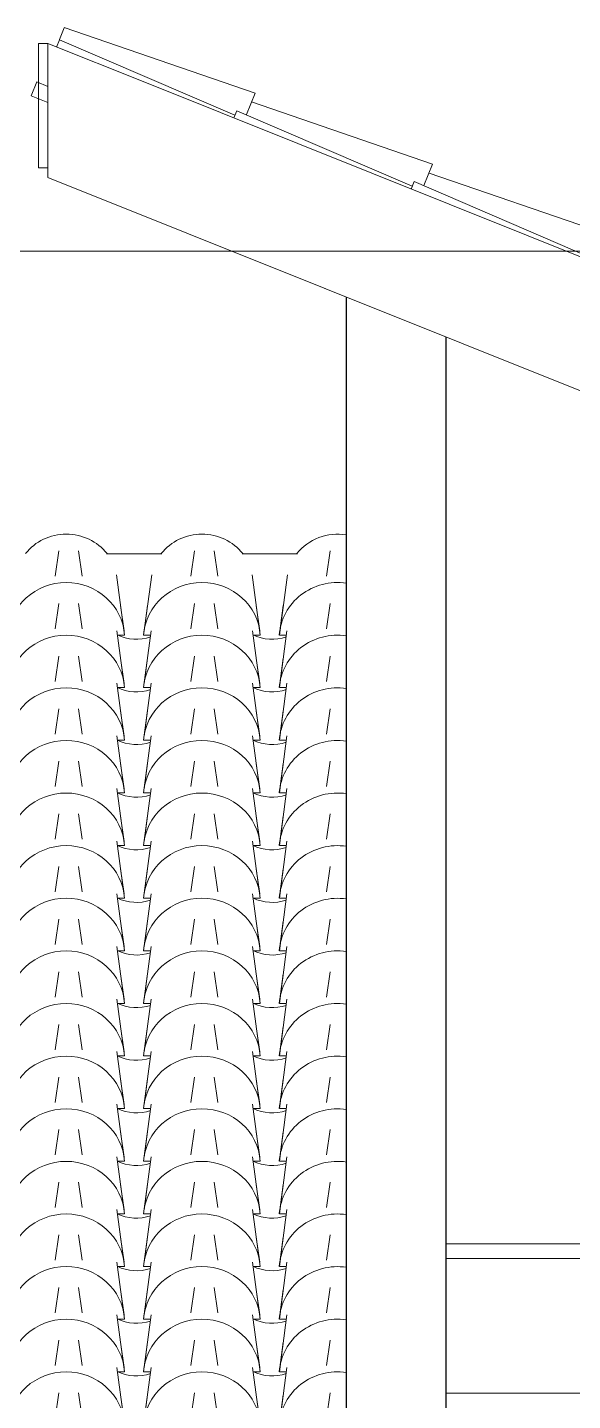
# Model space of a CAD drawing. Header units: millimetres. Extents: x -23755 to 62003, y -3000 to 6760.
# Drawn here: x 36756 to 37851, y 3985 to 6742 of the extents above; entities that cross this region are included whole.
import ezdxf

# ---------------------------------------------------------------- set-up
doc = ezdxf.new("R2010")
doc.units = ezdxf.units.MM
for name, color, linetype, lineweight in [('A-GLAZ-CURT', 52, 'Continuous', 9), ('A-GLAZ-CWMG', 51, 'Continuous', 9), ('A-ROOF-OTLN', 132, 'Continuous', 9), ('Corrimão', 250, 'Continuous', 25), ('Corrimãos superiores', 7, 'Continuous', 9), ('G-ANNO-TEXT', 231, 'Continuous', 9), ('S-COLS', 52, 'Continuous', 25)]:
    doc.layers.add(name, color=color, linetype=linetype, lineweight=lineweight)

# ---------------------------------------------------------------- blocks, each defined once
blk = doc.blocks.new('Rectangular Mullion - Ripa-4229791-FACHADA FRONTAL')
at = {"layer": 'A-GLAZ-CWMG'}
for p, q in [((1762.3, 6632.9), (1751.2, 6605.1)), ((1784.6, 6624), (1762.3, 6632.9)), ((1751.2, 6605.1), (1784.6, 6591.7))]:
    blk.add_line(p, q, dxfattribs=at)
blk = doc.blocks.new('Guarda-corpo - Guarda-corpo-3921231-FACHADA FRONTAL')
at = {"layer": 'Corrimão', "color": 7, "lineweight": 9}
blk.add_line((2584.6, 4000), (7064.6, 4000), dxfattribs=at)
blk = doc.blocks.new('Tipo de corrimão superior - Corrimão superior_Interno_-3921427-FACHADA FRONTAL')
at = {"layer": 'Corrimãos superiores'}
for p, q in [((7064.6, 4300), (2584.6, 4300)), ((2584.6, 4270), (7064.6, 4270))]:
    blk.add_line(p, q, dxfattribs=at)
blk = doc.blocks.new('COLONIAL BASE - COLONIAL BASE-V311-FACHADA FRONTAL')
at = {"layer": 'A-GLAZ-CURT'}
for p, q in [((-7156.7, 4000.7), (-7149.6, 3949.8)), ((-6931, 3949.8), (-6923.9, 4000.7)), ((-7026, 3831.6), (-7010.6, 3946)), ((-6807, 3946), (-6791.5, 3831.6)), ((-7018, 3890.7), (-7025.2, 3839.9)), ((-6792.4, 3839.9), (-6799.5, 3890.7)), ((-7011.7, 3831.6), (-7026, 3831.6)), ((-6791.5, 3831.6), (-6805.8, 3831.6))]:
    blk.add_line(p, q, dxfattribs=at)
for centre, major_axis, start_param, end_param in [((-6908.8, 3824.4), (117.5, 0), 0.063873, 3.077719), ((-7040.3, 3904.7), (85.3, 0), 4.242096, 5.050923)]:
    blk.add_ellipse(centre, major_axis=major_axis, ratio=0.957826, start_param=start_param, end_param=end_param, dxfattribs=at)
blk = doc.blocks.new('COLONIAL BASE - COLONIAL BASE-V323-FACHADA FRONTAL')
at = {"layer": 'A-GLAZ-CURT'}
for p, q in [((2119.2, 4000.7), (2126.3, 3949.8)), ((2344.9, 3949.8), (2352, 4000.7)), ((2249.9, 3831.6), (2265.3, 3946)), ((2257.9, 3890.7), (2250.7, 3839.9)), ((2264.2, 3831.6), (2249.9, 3831.6))]:
    blk.add_line(p, q, dxfattribs=at)
for centre, major_axis, start_param, end_param in [((2367.1, 3824.4), (117.5, 0), 1.420232, 3.077719), ((2235.6, 3904.7), (85.3, 0), 4.242096, 5.050923)]:
    blk.add_ellipse(centre, major_axis=major_axis, ratio=0.957826, start_param=start_param, end_param=end_param, dxfattribs=at)
blk = doc.blocks.new('COLONIAL BASE - COLONIAL BASE-V315-FACHADA FRONTAL')
at = {"layer": 'A-GLAZ-CURT'}
for p, q in [((-7975.1, 5691.3), (-7968, 5640.5)), ((-7749.5, 5640.5), (-7742.4, 5691.3)), ((-7844.5, 5522.3), (-7828.1, 5643.1)), ((-7626.3, 5643.1), (-7610, 5522.3)), ((-7836.5, 5581.4), (-7843.6, 5530.5)), ((-7610.9, 5530.5), (-7618, 5581.4)), ((-7830.2, 5522.3), (-7844.5, 5522.3)), ((-7610, 5522.3), (-7624.3, 5522.3))]:
    blk.add_line(p, q, dxfattribs=at)
for centre, major_axis, start_param, end_param in [((-7727.2, 5626.4), (102.8, 0), 0.648016, 2.493576), ((-7727.2, 5515.1), (117.5, 0), 0.063873, 3.077719), ((-7858.8, 5595.4), (85.3, 0), 4.242096, 5.050923)]:
    blk.add_ellipse(centre, major_axis=major_axis, ratio=0.957826, start_param=start_param, end_param=end_param, dxfattribs=at)
blk = doc.blocks.new('COLONIAL BASE - COLONIAL BASE-V327-FACHADA FRONTAL')
at = {"layer": 'A-GLAZ-CURT'}
for p, q in [((2119.2, 5691.3), (2126.3, 5640.5)), ((2344.9, 5640.5), (2352, 5691.3)), ((2249.9, 5522.3), (2266.2, 5643.1)), ((2257.9, 5581.4), (2250.7, 5530.5)), ((2264.2, 5522.3), (2249.9, 5522.3))]:
    blk.add_line(p, q, dxfattribs=at)
for centre, major_axis, start_param, end_param in [((2367.1, 5626.4), (102.8, 0), 1.398521, 2.493576), ((2367.1, 5515.1), (117.5, 0), 1.420232, 3.077719), ((2235.6, 5595.4), (85.3, 0), 4.242096, 5.050923)]:
    blk.add_ellipse(centre, major_axis=major_axis, ratio=0.957826, start_param=start_param, end_param=end_param, dxfattribs=at)
blk = doc.blocks.new('COLONIAL BASE - COLONIAL BASE-V336-FACHADA FRONTAL')
at = {"layer": 'A-GLAZ-CURT'}
blk.add_line((2551, 6450.1), (2914, 6325.3), dxfattribs=at)
blk = doc.blocks.new('COLONIAL BASE - COLONIAL BASE-V328-FACHADA FRONTAL')
at = {"layer": 'A-GLAZ-CURT'}
blk.add_line((7184.6, 4596.7), (7548.1, 4471.7), dxfattribs=at)
blk = doc.blocks.new('COLONIAL BASE - COLONIAL BASE-V337-FACHADA FRONTAL')
at = {"layer": 'A-GLAZ-CURT'}
for p, q in [((1817.3, 6741.7), (1817.3, 6741.7)), ((1817.6, 6742.4), (2201, 6610.5))]:
    blk.add_line(p, q, dxfattribs=at)
blk = doc.blocks.new('COLONIAL BASE - COLONIAL BASE-V353-FACHADA FRONTAL')
at = {"layer": 'A-GLAZ-CURT'}
for p, q in [((2520.7, 6432.7), (2514.8, 6417.9)), ((2520.7, 6432.7), (2873.5, 6281.3)), ((2551, 6450.1), (2914, 6325.3)), ((2896.8, 6282.3), (2914, 6325.3))]:
    blk.add_line(p, q, dxfattribs=at)
blk = doc.blocks.new('COLONIAL BASE - COLONIAL BASE-V354-FACHADA FRONTAL')
at = {"layer": 'A-GLAZ-CURT'}
for p, q in [((2194, 6592.9), (2557.5, 6467.9)), ((2164.2, 6575.2), (2158.5, 6561)), ((2164.2, 6575.2), (2517.2, 6423.8)), ((2540.3, 6424.8), (2557.5, 6467.9))]:
    blk.add_line(p, q, dxfattribs=at)
blk = doc.blocks.new('COLONIAL BASE - COLONIAL BASE-V355-FACHADA FRONTAL')
at = {"layer": 'A-GLAZ-CURT'}
for p, q in [((1817.3, 6741.7), (1808, 6718.4)), ((1817.6, 6742.4), (2201, 6610.5)), ((1807.8, 6717.8), (1801.8, 6703)), ((1807.8, 6717.8), (2160.7, 6566.4)), ((2183.8, 6567.4), (2201, 6610.5))]:
    blk.add_line(p, q, dxfattribs=at)

msp = doc.modelspace()

# ---------------------------------------------------------------- linework, layer by layer
at = {"layer": 'A-ROOF-OTLN'}
for p, q in [((36777.667, 6710.163), (36777.667, 6460.163)), ((36796.667, 6710.163), (36777.667, 6710.163)), ((36796.667, 6440.904), (36796.667, 6710.163)), ((36796.667, 6710.163), (36991.368, 6632.282)), ((36991.368, 6632.282), (38476.998, 6038.03)), ((36777.667, 6460.163), (36796.667, 6460.163)), ((42856.667, 4016.904), (36796.667, 6440.904)), ((36914.332, 5685.522), (37025.529, 5685.522)), ((37187.153, 5685.522), (37298.349, 5685.522))]:
    msp.add_line(p, q, dxfattribs=at)
at = {"layer": 'G-ANNO-TEXT', "color": 7}
msp.add_line((38053.748, 6293.163), (36171.929, 6293.163), dxfattribs=at)
at = {"layer": 'S-COLS'}
for p, q in [((37396.667, 3200), (37396.667, 6200.904)), ((37596.667, 6120.904), (37596.667, 3200))]:
    msp.add_line(p, q, dxfattribs=at)

# ---------------------------------------------------------------- block references
at = {"layer": 'A-GLAZ-CURT'}
for name, p in [('COLONIAL BASE - COLONIAL BASE-V355-FACHADA FRONTAL', (35012.047, 0)), ('COLONIAL BASE - COLONIAL BASE-V337-FACHADA FRONTAL', (35012.047, 0)), ('COLONIAL BASE - COLONIAL BASE-V337-FACHADA FRONTAL', (35012.047, 0)), ('COLONIAL BASE - COLONIAL BASE-V337-FACHADA FRONTAL', (35012.047, 0)), ('COLONIAL BASE - COLONIAL BASE-V337-FACHADA FRONTAL', (35012.047, 0)), ('COLONIAL BASE - COLONIAL BASE-V337-FACHADA FRONTAL', (35012.047, 0)), ('COLONIAL BASE - COLONIAL BASE-V337-FACHADA FRONTAL', (35012.047, 0)), ('COLONIAL BASE - COLONIAL BASE-V337-FACHADA FRONTAL', (35012.047, 0)), ('COLONIAL BASE - COLONIAL BASE-V337-FACHADA FRONTAL', (35012.047, 0)), ('COLONIAL BASE - COLONIAL BASE-V337-FACHADA FRONTAL', (35012.047, 0)), ('COLONIAL BASE - COLONIAL BASE-V337-FACHADA FRONTAL', (35012.047, 0)), ('COLONIAL BASE - COLONIAL BASE-V337-FACHADA FRONTAL', (35012.047, 0)), ('COLONIAL BASE - COLONIAL BASE-V337-FACHADA FRONTAL', (35012.047, 0)), ('COLONIAL BASE - COLONIAL BASE-V337-FACHADA FRONTAL', (35012.047, 0)), ('COLONIAL BASE - COLONIAL BASE-V337-FACHADA FRONTAL', (35012.047, 0)), ('COLONIAL BASE - COLONIAL BASE-V337-FACHADA FRONTAL', (35012.047, 0)), ('COLONIAL BASE - COLONIAL BASE-V337-FACHADA FRONTAL', (35012.047, 0)), ('COLONIAL BASE - COLONIAL BASE-V337-FACHADA FRONTAL', (35012.047, 0)), ('COLONIAL BASE - COLONIAL BASE-V337-FACHADA FRONTAL', (35012.047, 0)), ('COLONIAL BASE - COLONIAL BASE-V337-FACHADA FRONTAL', (35012.047, 0)), ('COLONIAL BASE - COLONIAL BASE-V337-FACHADA FRONTAL', (35012.047, 0)), ('COLONIAL BASE - COLONIAL BASE-V337-FACHADA FRONTAL', (35012.047, 0)), ('COLONIAL BASE - COLONIAL BASE-V337-FACHADA FRONTAL', (35012.047, 0)), ('COLONIAL BASE - COLONIAL BASE-V337-FACHADA FRONTAL', (35012.047, 0)), ('COLONIAL BASE - COLONIAL BASE-V337-FACHADA FRONTAL', (35012.047, 0)), ('COLONIAL BASE - COLONIAL BASE-V337-FACHADA FRONTAL', (35012.047, 0)), ('COLONIAL BASE - COLONIAL BASE-V337-FACHADA FRONTAL', (35012.047, 0)), ('COLONIAL BASE - COLONIAL BASE-V337-FACHADA FRONTAL', (35012.047, 0)), ('COLONIAL BASE - COLONIAL BASE-V337-FACHADA FRONTAL', (35012.047, 0)), ('COLONIAL BASE - COLONIAL BASE-V337-FACHADA FRONTAL', (35012.047, 0)), ('COLONIAL BASE - COLONIAL BASE-V337-FACHADA FRONTAL', (35012.047, 0)), ('COLONIAL BASE - COLONIAL BASE-V337-FACHADA FRONTAL', (35012.047, 0)), ('COLONIAL BASE - COLONIAL BASE-V337-FACHADA FRONTAL', (35012.047, 0)), ('COLONIAL BASE - COLONIAL BASE-V337-FACHADA FRONTAL', (35012.047, 0)), ('COLONIAL BASE - COLONIAL BASE-V337-FACHADA FRONTAL', (35012.047, 0)), ('COLONIAL BASE - COLONIAL BASE-V337-FACHADA FRONTAL', (35012.047, 0)), ('COLONIAL BASE - COLONIAL BASE-V337-FACHADA FRONTAL', (35012.047, 0)), ('COLONIAL BASE - COLONIAL BASE-V337-FACHADA FRONTAL', (35012.047, 0)), ('COLONIAL BASE - COLONIAL BASE-V337-FACHADA FRONTAL', (35012.047, 0)), ('COLONIAL BASE - COLONIAL BASE-V337-FACHADA FRONTAL', (35012.047, 0)), ('COLONIAL BASE - COLONIAL BASE-V337-FACHADA FRONTAL', (35012.047, 0)), ('COLONIAL BASE - COLONIAL BASE-V337-FACHADA FRONTAL', (35012.047, 0)), ('COLONIAL BASE - COLONIAL BASE-V337-FACHADA FRONTAL', (35012.047, 0)), ('COLONIAL BASE - COLONIAL BASE-V337-FACHADA FRONTAL', (35012.047, 0)), ('COLONIAL BASE - COLONIAL BASE-V337-FACHADA FRONTAL', (35012.047, 0)), ('COLONIAL BASE - COLONIAL BASE-V337-FACHADA FRONTAL', (35012.047, 0)), ('COLONIAL BASE - COLONIAL BASE-V337-FACHADA FRONTAL', (35012.047, 0)), ('COLONIAL BASE - COLONIAL BASE-V337-FACHADA FRONTAL', (35012.047, 0)), ('COLONIAL BASE - COLONIAL BASE-V337-FACHADA FRONTAL', (35012.047, 0)), ('COLONIAL BASE - COLONIAL BASE-V337-FACHADA FRONTAL', (35012.047, 0)), ('COLONIAL BASE - COLONIAL BASE-V337-FACHADA FRONTAL', (35012.047, 0)), ('COLONIAL BASE - COLONIAL BASE-V337-FACHADA FRONTAL', (35012.047, 0)), ('COLONIAL BASE - COLONIAL BASE-V337-FACHADA FRONTAL', (35012.047, 0)), ('COLONIAL BASE - COLONIAL BASE-V337-FACHADA FRONTAL', (35012.047, 0)), ('COLONIAL BASE - COLONIAL BASE-V337-FACHADA FRONTAL', (35012.047, 0)), ('COLONIAL BASE - COLONIAL BASE-V337-FACHADA FRONTAL', (35012.047, 0)), ('COLONIAL BASE - COLONIAL BASE-V337-FACHADA FRONTAL', (35012.047, 0)), ('COLONIAL BASE - COLONIAL BASE-V337-FACHADA FRONTAL', (35012.047, 0)), ('COLONIAL BASE - COLONIAL BASE-V337-FACHADA FRONTAL', (35012.047, 0)), ('COLONIAL BASE - COLONIAL BASE-V337-FACHADA FRONTAL', (35012.047, 0)), ('COLONIAL BASE - COLONIAL BASE-V337-FACHADA FRONTAL', (35012.047, 0)), ('COLONIAL BASE - COLONIAL BASE-V354-FACHADA FRONTAL', (35012.047, 0)), ('COLONIAL BASE - COLONIAL BASE-V328-FACHADA FRONTAL', (30021.459, 1996.235)), ('COLONIAL BASE - COLONIAL BASE-V328-FACHADA FRONTAL', (30021.459, 1996.235)), ('COLONIAL BASE - COLONIAL BASE-V328-FACHADA FRONTAL', (30021.459, 1996.235)), ('COLONIAL BASE - COLONIAL BASE-V328-FACHADA FRONTAL', (30021.459, 1996.235)), ('COLONIAL BASE - COLONIAL BASE-V328-FACHADA FRONTAL', (30021.459, 1996.235)), ('COLONIAL BASE - COLONIAL BASE-V328-FACHADA FRONTAL', (30021.459, 1996.235)), ('COLONIAL BASE - COLONIAL BASE-V328-FACHADA FRONTAL', (30021.459, 1996.235)), ('COLONIAL BASE - COLONIAL BASE-V328-FACHADA FRONTAL', (30021.459, 1996.235)), ('COLONIAL BASE - COLONIAL BASE-V328-FACHADA FRONTAL', (30021.459, 1996.235)), ('COLONIAL BASE - COLONIAL BASE-V328-FACHADA FRONTAL', (30021.459, 1996.235)), ('COLONIAL BASE - COLONIAL BASE-V328-FACHADA FRONTAL', (30021.459, 1996.235)), ('COLONIAL BASE - COLONIAL BASE-V328-FACHADA FRONTAL', (30021.459, 1996.235)), ('COLONIAL BASE - COLONIAL BASE-V328-FACHADA FRONTAL', (30021.459, 1996.235)), ('COLONIAL BASE - COLONIAL BASE-V328-FACHADA FRONTAL', (30021.459, 1996.235)), ('COLONIAL BASE - COLONIAL BASE-V328-FACHADA FRONTAL', (30021.459, 1996.235)), ('COLONIAL BASE - COLONIAL BASE-V328-FACHADA FRONTAL', (30021.459, 1996.235)), ('COLONIAL BASE - COLONIAL BASE-V328-FACHADA FRONTAL', (30021.459, 1996.235)), ('COLONIAL BASE - COLONIAL BASE-V328-FACHADA FRONTAL', (30021.459, 1996.235)), ('COLONIAL BASE - COLONIAL BASE-V328-FACHADA FRONTAL', (30021.459, 1996.235)), ('COLONIAL BASE - COLONIAL BASE-V328-FACHADA FRONTAL', (30021.459, 1996.235)), ('COLONIAL BASE - COLONIAL BASE-V328-FACHADA FRONTAL', (30021.459, 1996.235)), ('COLONIAL BASE - COLONIAL BASE-V328-FACHADA FRONTAL', (30021.459, 1996.235)), ('COLONIAL BASE - COLONIAL BASE-V328-FACHADA FRONTAL', (30021.459, 1996.235)), ('COLONIAL BASE - COLONIAL BASE-V328-FACHADA FRONTAL', (30021.459, 1996.235)), ('COLONIAL BASE - COLONIAL BASE-V328-FACHADA FRONTAL', (30021.459, 1996.235)), ('COLONIAL BASE - COLONIAL BASE-V328-FACHADA FRONTAL', (30021.459, 1996.235)), ('COLONIAL BASE - COLONIAL BASE-V328-FACHADA FRONTAL', (30021.459, 1996.235)), ('COLONIAL BASE - COLONIAL BASE-V328-FACHADA FRONTAL', (30021.459, 1996.235)), ('COLONIAL BASE - COLONIAL BASE-V328-FACHADA FRONTAL', (30021.459, 1996.235)), ('COLONIAL BASE - COLONIAL BASE-V328-FACHADA FRONTAL', (30021.459, 1996.235)), ('COLONIAL BASE - COLONIAL BASE-V328-FACHADA FRONTAL', (30021.459, 1996.235)), ('COLONIAL BASE - COLONIAL BASE-V328-FACHADA FRONTAL', (30021.459, 1996.235)), ('COLONIAL BASE - COLONIAL BASE-V328-FACHADA FRONTAL', (30021.459, 1996.235)), ('COLONIAL BASE - COLONIAL BASE-V328-FACHADA FRONTAL', (30021.459, 1996.235)), ('COLONIAL BASE - COLONIAL BASE-V328-FACHADA FRONTAL', (30021.459, 1996.235)), ('COLONIAL BASE - COLONIAL BASE-V328-FACHADA FRONTAL', (30021.459, 1996.235)), ('COLONIAL BASE - COLONIAL BASE-V328-FACHADA FRONTAL', (30021.459, 1996.235)), ('COLONIAL BASE - COLONIAL BASE-V328-FACHADA FRONTAL', (30021.459, 1996.235)), ('COLONIAL BASE - COLONIAL BASE-V328-FACHADA FRONTAL', (30021.459, 1996.235)), ('COLONIAL BASE - COLONIAL BASE-V328-FACHADA FRONTAL', (30021.459, 1996.235)), ('COLONIAL BASE - COLONIAL BASE-V328-FACHADA FRONTAL', (30021.459, 1996.235)), ('COLONIAL BASE - COLONIAL BASE-V328-FACHADA FRONTAL', (30021.459, 1996.235)), ('COLONIAL BASE - COLONIAL BASE-V328-FACHADA FRONTAL', (30021.459, 1996.235)), ('COLONIAL BASE - COLONIAL BASE-V328-FACHADA FRONTAL', (30021.459, 1996.235)), ('COLONIAL BASE - COLONIAL BASE-V328-FACHADA FRONTAL', (30021.459, 1996.235)), ('COLONIAL BASE - COLONIAL BASE-V328-FACHADA FRONTAL', (30021.459, 1996.235)), ('COLONIAL BASE - COLONIAL BASE-V328-FACHADA FRONTAL', (30021.459, 1996.235)), ('COLONIAL BASE - COLONIAL BASE-V328-FACHADA FRONTAL', (30021.459, 1996.235)), ('COLONIAL BASE - COLONIAL BASE-V328-FACHADA FRONTAL', (30021.459, 1996.235)), ('COLONIAL BASE - COLONIAL BASE-V328-FACHADA FRONTAL', (30021.459, 1996.235)), ('COLONIAL BASE - COLONIAL BASE-V328-FACHADA FRONTAL', (30021.459, 1996.235)), ('COLONIAL BASE - COLONIAL BASE-V328-FACHADA FRONTAL', (30021.459, 1996.235)), ('COLONIAL BASE - COLONIAL BASE-V328-FACHADA FRONTAL', (30021.459, 1996.235)), ('COLONIAL BASE - COLONIAL BASE-V328-FACHADA FRONTAL', (30021.459, 1996.235)), ('COLONIAL BASE - COLONIAL BASE-V328-FACHADA FRONTAL', (30021.459, 1996.235)), ('COLONIAL BASE - COLONIAL BASE-V328-FACHADA FRONTAL', (30021.459, 1996.235)), ('COLONIAL BASE - COLONIAL BASE-V328-FACHADA FRONTAL', (30021.459, 1996.235)), ('COLONIAL BASE - COLONIAL BASE-V328-FACHADA FRONTAL', (30021.459, 1996.235)), ('COLONIAL BASE - COLONIAL BASE-V328-FACHADA FRONTAL', (30021.459, 1996.235)), ('COLONIAL BASE - COLONIAL BASE-V328-FACHADA FRONTAL', (30021.459, 1996.235)), ('COLONIAL BASE - COLONIAL BASE-V353-FACHADA FRONTAL', (35012.047, 0)), ('COLONIAL BASE - COLONIAL BASE-V336-FACHADA FRONTAL', (35012.047, 0)), ('COLONIAL BASE - COLONIAL BASE-V336-FACHADA FRONTAL', (35012.047, 0)), ('COLONIAL BASE - COLONIAL BASE-V336-FACHADA FRONTAL', (35012.047, 0)), ('COLONIAL BASE - COLONIAL BASE-V336-FACHADA FRONTAL', (35012.047, 0)), ('COLONIAL BASE - COLONIAL BASE-V336-FACHADA FRONTAL', (35012.047, 0)), ('COLONIAL BASE - COLONIAL BASE-V336-FACHADA FRONTAL', (35012.047, 0)), ('COLONIAL BASE - COLONIAL BASE-V336-FACHADA FRONTAL', (35012.047, 0)), ('COLONIAL BASE - COLONIAL BASE-V336-FACHADA FRONTAL', (35012.047, 0)), ('COLONIAL BASE - COLONIAL BASE-V336-FACHADA FRONTAL', (35012.047, 0)), ('COLONIAL BASE - COLONIAL BASE-V336-FACHADA FRONTAL', (35012.047, 0)), ('COLONIAL BASE - COLONIAL BASE-V336-FACHADA FRONTAL', (35012.047, 0)), ('COLONIAL BASE - COLONIAL BASE-V336-FACHADA FRONTAL', (35012.047, 0)), ('COLONIAL BASE - COLONIAL BASE-V336-FACHADA FRONTAL', (35012.047, 0)), ('COLONIAL BASE - COLONIAL BASE-V336-FACHADA FRONTAL', (35012.047, 0)), ('COLONIAL BASE - COLONIAL BASE-V336-FACHADA FRONTAL', (35012.047, 0)), ('COLONIAL BASE - COLONIAL BASE-V336-FACHADA FRONTAL', (35012.047, 0)), ('COLONIAL BASE - COLONIAL BASE-V336-FACHADA FRONTAL', (35012.047, 0)), ('COLONIAL BASE - COLONIAL BASE-V336-FACHADA FRONTAL', (35012.047, 0)), ('COLONIAL BASE - COLONIAL BASE-V336-FACHADA FRONTAL', (35012.047, 0)), ('COLONIAL BASE - COLONIAL BASE-V336-FACHADA FRONTAL', (35012.047, 0)), ('COLONIAL BASE - COLONIAL BASE-V336-FACHADA FRONTAL', (35012.047, 0)), ('COLONIAL BASE - COLONIAL BASE-V336-FACHADA FRONTAL', (35012.047, 0)), ('COLONIAL BASE - COLONIAL BASE-V336-FACHADA FRONTAL', (35012.047, 0)), ('COLONIAL BASE - COLONIAL BASE-V336-FACHADA FRONTAL', (35012.047, 0)), ('COLONIAL BASE - COLONIAL BASE-V336-FACHADA FRONTAL', (35012.047, 0)), ('COLONIAL BASE - COLONIAL BASE-V336-FACHADA FRONTAL', (35012.047, 0)), ('COLONIAL BASE - COLONIAL BASE-V336-FACHADA FRONTAL', (35012.047, 0)), ('COLONIAL BASE - COLONIAL BASE-V336-FACHADA FRONTAL', (35012.047, 0)), ('COLONIAL BASE - COLONIAL BASE-V336-FACHADA FRONTAL', (35012.047, 0)), ('COLONIAL BASE - COLONIAL BASE-V336-FACHADA FRONTAL', (35012.047, 0)), ('COLONIAL BASE - COLONIAL BASE-V336-FACHADA FRONTAL', (35012.047, 0)), ('COLONIAL BASE - COLONIAL BASE-V336-FACHADA FRONTAL', (35012.047, 0)), ('COLONIAL BASE - COLONIAL BASE-V336-FACHADA FRONTAL', (35012.047, 0)), ('COLONIAL BASE - COLONIAL BASE-V336-FACHADA FRONTAL', (35012.047, 0)), ('COLONIAL BASE - COLONIAL BASE-V336-FACHADA FRONTAL', (35012.047, 0)), ('COLONIAL BASE - COLONIAL BASE-V336-FACHADA FRONTAL', (35012.047, 0)), ('COLONIAL BASE - COLONIAL BASE-V336-FACHADA FRONTAL', (35012.047, 0)), ('COLONIAL BASE - COLONIAL BASE-V336-FACHADA FRONTAL', (35012.047, 0)), ('COLONIAL BASE - COLONIAL BASE-V336-FACHADA FRONTAL', (35012.047, 0)), ('COLONIAL BASE - COLONIAL BASE-V336-FACHADA FRONTAL', (35012.047, 0)), ('COLONIAL BASE - COLONIAL BASE-V336-FACHADA FRONTAL', (35012.047, 0)), ('COLONIAL BASE - COLONIAL BASE-V336-FACHADA FRONTAL', (35012.047, 0)), ('COLONIAL BASE - COLONIAL BASE-V336-FACHADA FRONTAL', (35012.047, 0)), ('COLONIAL BASE - COLONIAL BASE-V336-FACHADA FRONTAL', (35012.047, 0)), ('COLONIAL BASE - COLONIAL BASE-V336-FACHADA FRONTAL', (35012.047, 0)), ('COLONIAL BASE - COLONIAL BASE-V336-FACHADA FRONTAL', (35012.047, 0)), ('COLONIAL BASE - COLONIAL BASE-V336-FACHADA FRONTAL', (35012.047, 0)), ('COLONIAL BASE - COLONIAL BASE-V336-FACHADA FRONTAL', (35012.047, 0)), ('COLONIAL BASE - COLONIAL BASE-V336-FACHADA FRONTAL', (35012.047, 0)), ('COLONIAL BASE - COLONIAL BASE-V336-FACHADA FRONTAL', (35012.047, 0)), ('COLONIAL BASE - COLONIAL BASE-V336-FACHADA FRONTAL', (35012.047, 0)), ('COLONIAL BASE - COLONIAL BASE-V336-FACHADA FRONTAL', (35012.047, 0)), ('COLONIAL BASE - COLONIAL BASE-V336-FACHADA FRONTAL', (35012.047, 0)), ('COLONIAL BASE - COLONIAL BASE-V336-FACHADA FRONTAL', (35012.047, 0)), ('COLONIAL BASE - COLONIAL BASE-V336-FACHADA FRONTAL', (35012.047, 0)), ('COLONIAL BASE - COLONIAL BASE-V336-FACHADA FRONTAL', (35012.047, 0)), ('COLONIAL BASE - COLONIAL BASE-V336-FACHADA FRONTAL', (35012.047, 0)), ('COLONIAL BASE - COLONIAL BASE-V336-FACHADA FRONTAL', (35012.047, 0)), ('COLONIAL BASE - COLONIAL BASE-V336-FACHADA FRONTAL', (35012.047, 0)), ('COLONIAL BASE - COLONIAL BASE-V336-FACHADA FRONTAL', (35012.047, 0)), ('COLONIAL BASE - COLONIAL BASE-V315-FACHADA FRONTAL', (44560.765, 0)), ('COLONIAL BASE - COLONIAL BASE-V315-FACHADA FRONTAL', (44833.586, 0)), ('COLONIAL BASE - COLONIAL BASE-V327-FACHADA FRONTAL', (35012.047, 0)), ('COLONIAL BASE - COLONIAL BASE-V311-FACHADA FRONTAL', (43742.304, 1585)), ('COLONIAL BASE - COLONIAL BASE-V311-FACHADA FRONTAL', (44015.124, 1585)), ('COLONIAL BASE - COLONIAL BASE-V323-FACHADA FRONTAL', (35012.047, 1585)), ('COLONIAL BASE - COLONIAL BASE-V311-FACHADA FRONTAL', (43742.304, 1479.333)), ('COLONIAL BASE - COLONIAL BASE-V311-FACHADA FRONTAL', (44015.124, 1479.333)), ('COLONIAL BASE - COLONIAL BASE-V323-FACHADA FRONTAL', (35012.047, 1479.333)), ('COLONIAL BASE - COLONIAL BASE-V311-FACHADA FRONTAL', (43742.304, 1373.667)), ('COLONIAL BASE - COLONIAL BASE-V311-FACHADA FRONTAL', (44015.124, 1373.667)), ('COLONIAL BASE - COLONIAL BASE-V323-FACHADA FRONTAL', (35012.047, 1373.667)), ('COLONIAL BASE - COLONIAL BASE-V311-FACHADA FRONTAL', (43742.304, 1268)), ('COLONIAL BASE - COLONIAL BASE-V311-FACHADA FRONTAL', (44015.124, 1268)), ('COLONIAL BASE - COLONIAL BASE-V323-FACHADA FRONTAL', (35012.047, 1268)), ('COLONIAL BASE - COLONIAL BASE-V311-FACHADA FRONTAL', (43742.304, 1162.333)), ('COLONIAL BASE - COLONIAL BASE-V311-FACHADA FRONTAL', (44015.124, 1162.333)), ('COLONIAL BASE - COLONIAL BASE-V323-FACHADA FRONTAL', (35012.047, 1162.333)), ('COLONIAL BASE - COLONIAL BASE-V311-FACHADA FRONTAL', (43742.304, 1056.667)), ('COLONIAL BASE - COLONIAL BASE-V311-FACHADA FRONTAL', (44015.124, 1056.667)), ('COLONIAL BASE - COLONIAL BASE-V323-FACHADA FRONTAL', (35012.047, 1056.667)), ('COLONIAL BASE - COLONIAL BASE-V311-FACHADA FRONTAL', (43742.304, 951)), ('COLONIAL BASE - COLONIAL BASE-V311-FACHADA FRONTAL', (44015.124, 951)), ('COLONIAL BASE - COLONIAL BASE-V323-FACHADA FRONTAL', (35012.047, 951)), ('COLONIAL BASE - COLONIAL BASE-V311-FACHADA FRONTAL', (43742.304, 845.333)), ('COLONIAL BASE - COLONIAL BASE-V311-FACHADA FRONTAL', (44015.124, 845.333)), ('COLONIAL BASE - COLONIAL BASE-V323-FACHADA FRONTAL', (35012.047, 845.333)), ('COLONIAL BASE - COLONIAL BASE-V311-FACHADA FRONTAL', (43742.304, 739.667)), ('COLONIAL BASE - COLONIAL BASE-V311-FACHADA FRONTAL', (44015.124, 739.667)), ('COLONIAL BASE - COLONIAL BASE-V323-FACHADA FRONTAL', (35012.047, 739.667)), ('COLONIAL BASE - COLONIAL BASE-V311-FACHADA FRONTAL', (43742.304, 634)), ('COLONIAL BASE - COLONIAL BASE-V311-FACHADA FRONTAL', (44015.124, 634)), ('COLONIAL BASE - COLONIAL BASE-V323-FACHADA FRONTAL', (35012.047, 634)), ('COLONIAL BASE - COLONIAL BASE-V311-FACHADA FRONTAL', (43742.304, 528.333)), ('COLONIAL BASE - COLONIAL BASE-V311-FACHADA FRONTAL', (44015.124, 528.333)), ('COLONIAL BASE - COLONIAL BASE-V323-FACHADA FRONTAL', (35012.047, 528.333)), ('COLONIAL BASE - COLONIAL BASE-V311-FACHADA FRONTAL', (43742.304, 422.667)), ('COLONIAL BASE - COLONIAL BASE-V311-FACHADA FRONTAL', (44015.124, 422.667)), ('COLONIAL BASE - COLONIAL BASE-V323-FACHADA FRONTAL', (35012.047, 422.667)), ('COLONIAL BASE - COLONIAL BASE-V311-FACHADA FRONTAL', (43742.304, 317)), ('COLONIAL BASE - COLONIAL BASE-V311-FACHADA FRONTAL', (44015.124, 317)), ('COLONIAL BASE - COLONIAL BASE-V323-FACHADA FRONTAL', (35012.047, 317)), ('COLONIAL BASE - COLONIAL BASE-V311-FACHADA FRONTAL', (43742.304, 211.333)), ('COLONIAL BASE - COLONIAL BASE-V311-FACHADA FRONTAL', (44015.124, 211.333)), ('COLONIAL BASE - COLONIAL BASE-V323-FACHADA FRONTAL', (35012.047, 211.333)), ('COLONIAL BASE - COLONIAL BASE-V311-FACHADA FRONTAL', (43742.304, 105.667)), ('COLONIAL BASE - COLONIAL BASE-V311-FACHADA FRONTAL', (44015.124, 105.667)), ('COLONIAL BASE - COLONIAL BASE-V323-FACHADA FRONTAL', (35012.047, 105.667)), ('COLONIAL BASE - COLONIAL BASE-V311-FACHADA FRONTAL', (43742.304, 0)), ('COLONIAL BASE - COLONIAL BASE-V311-FACHADA FRONTAL', (44015.124, 0)), ('COLONIAL BASE - COLONIAL BASE-V323-FACHADA FRONTAL', (35012.047, 0))]:
    msp.add_blockref(name, p, dxfattribs=at)
at = {"layer": 'A-GLAZ-CWMG'}
msp.add_blockref('Rectangular Mullion - Ripa-4229791-FACHADA FRONTAL', (35012.047, 0), dxfattribs=at)
at = {"layer": 'Corrimão', "color": 7, "lineweight": 9}
msp.add_blockref('Guarda-corpo - Guarda-corpo-3921231-FACHADA FRONTAL', (35012.047, 0), dxfattribs=at)
at = {"layer": 'Corrimãos superiores'}
msp.add_blockref('Tipo de corrimão superior - Corrimão superior_Interno_-3921427-FACHADA FRONTAL', (35012.047, 0), dxfattribs=at)

doc.saveas('drawing.dxf')
